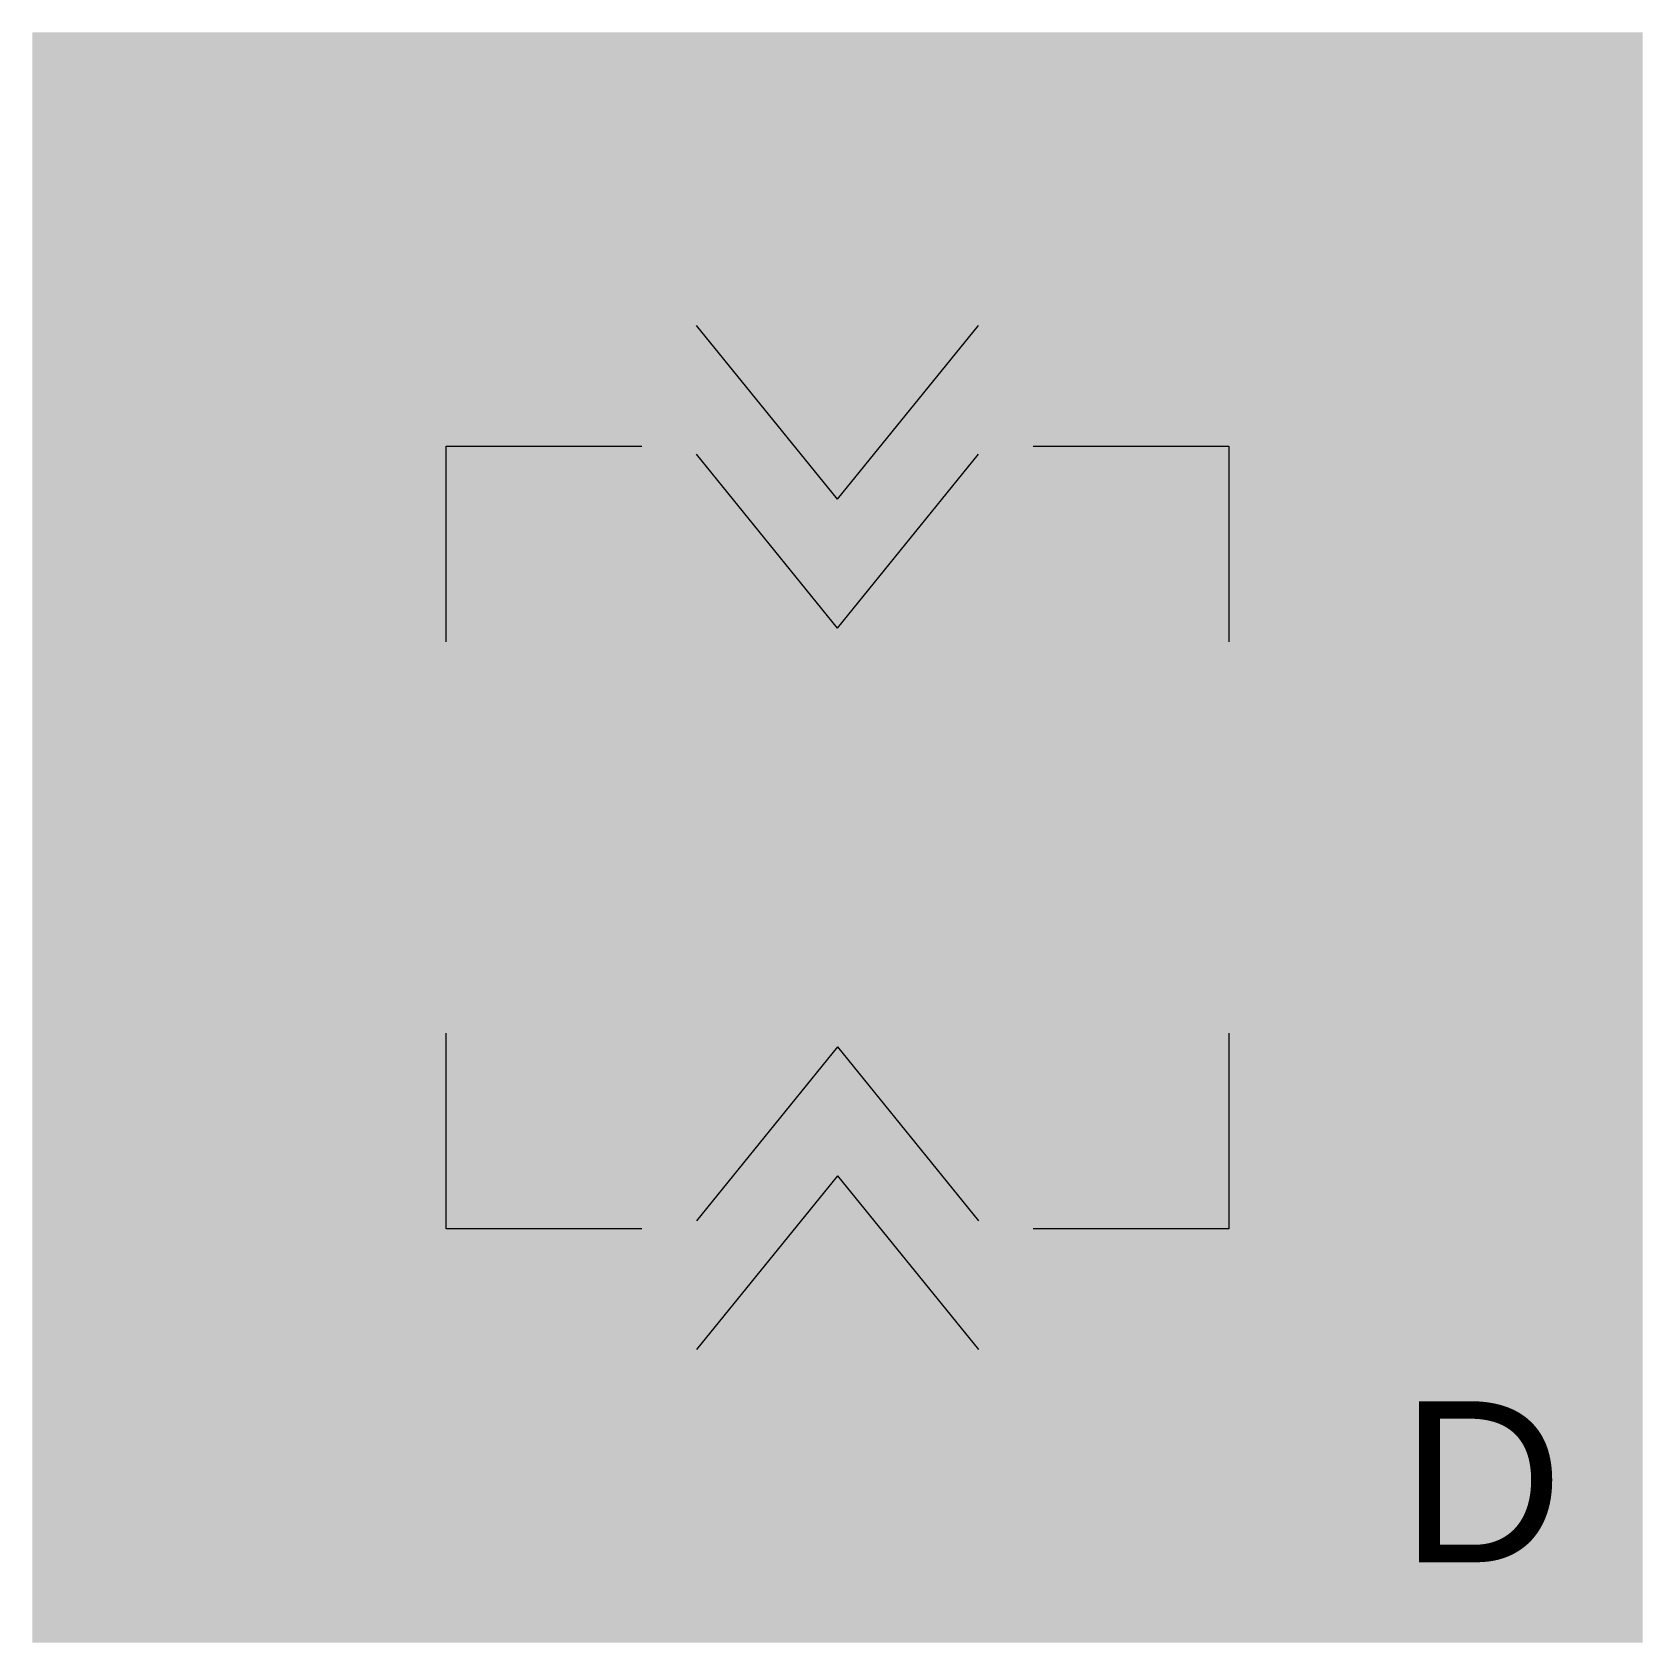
# Model space of a CAD drawing. Header units: millimetres. Extents: x -10 to 0, y 0 to 10.
import ezdxf

# ---------------------------------------------------------------- set-up
doc = ezdxf.new("R2010")
doc.units = ezdxf.units.MM
doc.layers.get('0').update_dxf_attribs({"lineweight": 25, "true_color": 0xffffff})
doc.styles.add('textstyle0', font='')
doc.styles.get('textstyle0').set_extended_font_data('Liberation Sans')

msp = doc.modelspace()

# ---------------------------------------------------------------- hatches: boundary and pattern name
at = {"true_color": 0x000000}
msp.add_hatch(color=7, dxfattribs=at).paths.add_polyline_path([(-10, 0), (-10, 10), (0, 10), (0, 0)])

# ---------------------------------------------------------------- linework, layer by layer
at = {"lineweight": 15}
for p, q in [((-5, 7.1), (-5.8748, 8.18)), ((-5, 7.1), (-4.1252, 8.18)), ((-5, 6.3), (-5.8748, 7.38)), ((-5, 6.3), (-4.1252, 7.38)), ((-5, 3.7), (-5.8748, 2.62)), ((-5, 3.7), (-4.1252, 2.62)), ((-5, 2.9), (-5.8748, 1.82)), ((-5, 2.9), (-4.1252, 1.82))]:
    msp.add_line(p, q, dxfattribs=at)
at = {"lineweight": 20}
for p, q in [((-7.43, 7.43), (-6.215, 7.43)), ((-7.43, 6.215), (-7.43, 7.43)), ((-3.785, 7.43), (-2.57, 7.43)), ((-2.57, 7.43), (-2.57, 6.215)), ((-7.43, 2.57), (-7.43, 3.785)), ((-2.57, 3.785), (-2.57, 2.57)), ((-6.215, 2.57), (-7.43, 2.57)), ((-2.57, 2.57), (-3.785, 2.57))]:
    msp.add_line(p, q, dxfattribs=at)

# ---------------------------------------------------------------- texts
at = {"insert": (-1, 1), "char_height": 1, "attachment_point": 5, "style": 'textstyle0'}
msp.add_mtext('D', dxfattribs=at)

doc.saveas('drawing.dxf')
